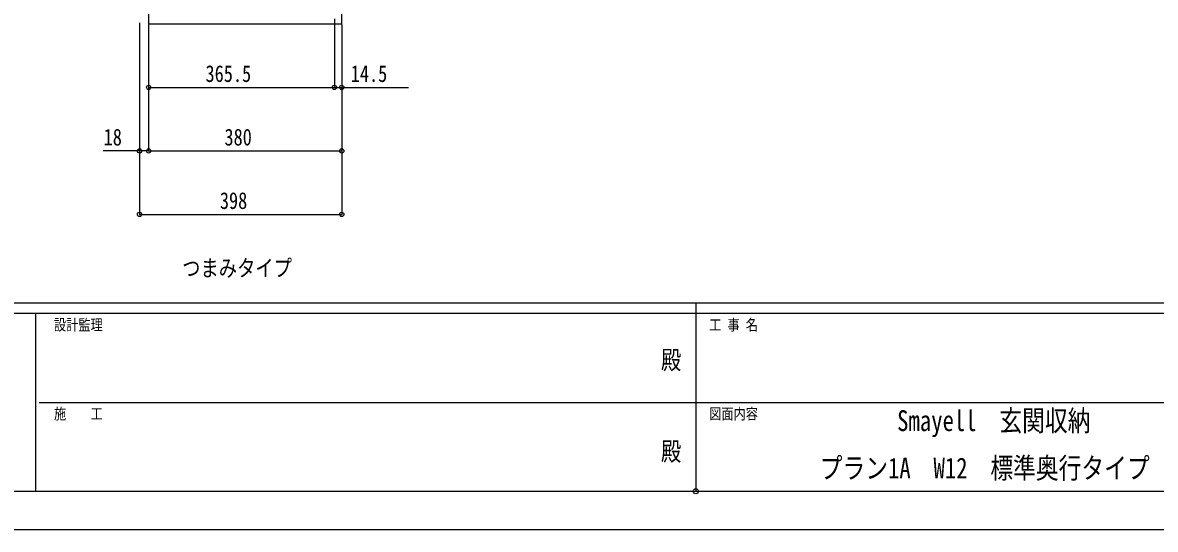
# Model space of a CAD drawing. Units: millimetres, scale not verified. Extents: x -4205 to 4205, y -2970 to 2970.
# Drawn here: x -1330 to 899, y -2970 to -1972 of the extents above; entities that cross this region are included whole.
import ezdxf
from ezdxf.enums import TextEntityAlignment as Align

# ---------------------------------------------------------------- set-up
doc = ezdxf.new("R2010")
doc.units = ezdxf.units.MM
doc.header["$LTSCALE"] = 20
doc.header["$PDMODE"] = 32
doc.header["$PDSIZE"] = 10
for name, color, linetype in [('0-1_USER1', 3, 'Continuous'), ('0-3_YKK_12', 2, 'Continuous'), ('0-5_YKK_D', 6, 'Continuous'), ('0-6_YKK_ZWAK', 7, 'Continuous')]:
    doc.layers.add(name, color=color, linetype=linetype)
doc.styles.add('ＭＳ ゴシック', font='')
doc.styles.get('ＭＳ ゴシック').set_extended_font_data('MS Gothic')

msp = doc.modelspace()

# ---------------------------------------------------------------- linework, layer by layer
at = {"layer": '0-3_YKK_12'}
msp.add_lwpolyline([(-1081.98, -1975), (-701.98, -1975), (-701.98, -1195), (-1081.98, -1195)], close=True, dxfattribs=at)
at = {"layer": '0-5_YKK_D'}
for p, q in [((-1099.98, -1973), (-1099.98, -2226)), ((-1099.98, -1973), (-1099.98, -2351)), ((-1081.98, -1976), (-1081.98, -2101)), ((-1081.98, -1976), (-1081.98, -2226)), ((-1081.98, -1976), (-1081.98, -2226)), ((-716.48, -1964.75), (-716.48, -2101)), ((-716.48, -1964.75), (-716.48, -2101)), ((-701.98, -1976), (-701.98, -2101)), ((-701.98, -1976), (-701.98, -2226)), ((-701.98, -1976), (-701.98, -2351)), ((-1081.98, -2100), (-716.48, -2100)), ((-1081.98, -2225), (-701.98, -2225)), ((-1099.98, -2350), (-701.98, -2350))]:
    msp.add_line(p, q, dxfattribs=at)
for points in [[(-716.48, -2100), (-701.98, -2100), (-570.58, -2100)], [(-1081.98, -2225), (-1099.98, -2225), (-1171.38, -2225)]]:
    msp.add_lwpolyline(points, dxfattribs=at)
for centre in [(-1081.98, -2100), (-716.48, -2100), (-716.48, -2100), (-701.98, -2100), (-1099.98, -2225), (-1081.98, -2225), (-1081.98, -2225), (-701.98, -2225), (-1099.98, -2350), (-701.98, -2350)]:
    msp.add_circle(centre, 4.25, dxfattribs=at)
at = {"layer": '0-6_YKK_ZWAK'}
for p, q in [((3895.02, -2525), (-3904.98, -2525)), ((-4.98, -2525), (-4.98, -2895)), ((-1304.98, -2545), (-3904.98, -2545)), ((-1304.98, -2545), (-1304.98, -2895)), ((-4.98, -2545), (-1304.98, -2545)), ((1295.02, -2545), (-4.98, -2545)), ((-1297.48, -2720), (-4.98, -2720)), ((-4.98, -2720), (1295.02, -2720)), ((-3904.98, -2895), (-1304.98, -2895)), ((-1304.98, -2895), (-4.98, -2895)), ((-4.98, -2895), (1295.02, -2895))]:
    msp.add_line(p, q, dxfattribs=at)
msp.add_lwpolyline([(-4205, -2970), (4205, -2970), (4205, 2970), (-4205, 2970)], close=True, dxfattribs=at)
msp.add_point((-4.98, -2895), dxfattribs=at)

# ---------------------------------------------------------------- texts
at = {"layer": '0-1_USER1', "style": 'ＭＳ ゴシック', "width": 0.8}
for s, height, p in [('つまみタイプ', 32.99, (-1016, -2482)), ('Smayell\u3000玄関収納', 41.06, (391.15, -2788.83)), ('プラン1A\u3000W12\u3000標準奥行タイプ', 41.06, (238.83, -2882.17))]:
    msp.add_text(s, height=height, dxfattribs=at).set_placement(p, align=Align.BOTTOM_LEFT)
at = {"layer": '0-5_YKK_D', "style": 'ＭＳ ゴシック', "width": 0.8}
for s, p in [('365.5', (-970.03, -2099.2)), ('14.5', (-684.18, -2099.2)), ('18', (-1170.58, -2224.2)), ('380', (-932.78, -2224.2)), ('398', (-941.78, -2349.2))]:
    msp.add_text(s, height=32.99, dxfattribs=at).set_placement(p, align=Align.BOTTOM_LEFT)
at = {"layer": '0-6_YKK_ZWAK', "style": 'ＭＳ ゴシック', "width": 0.8}
for s, height, p in [('設計監理', 21.99, (-1268.31, -2585)), ('工 事 名', 21.99, (21.27, -2585)), ('殿', 36.66, (-73.67, -2665.83)), ('施\u3000\u3000工', 21.99, (-1268.31, -2760)), ('図面内容', 21.99, (21.27, -2760)), ('殿', 36.66, (-73.67, -2845.83))]:
    msp.add_text(s, height=height, dxfattribs=at).set_placement(p, align=Align.BOTTOM_LEFT)

doc.saveas('drawing.dxf')
